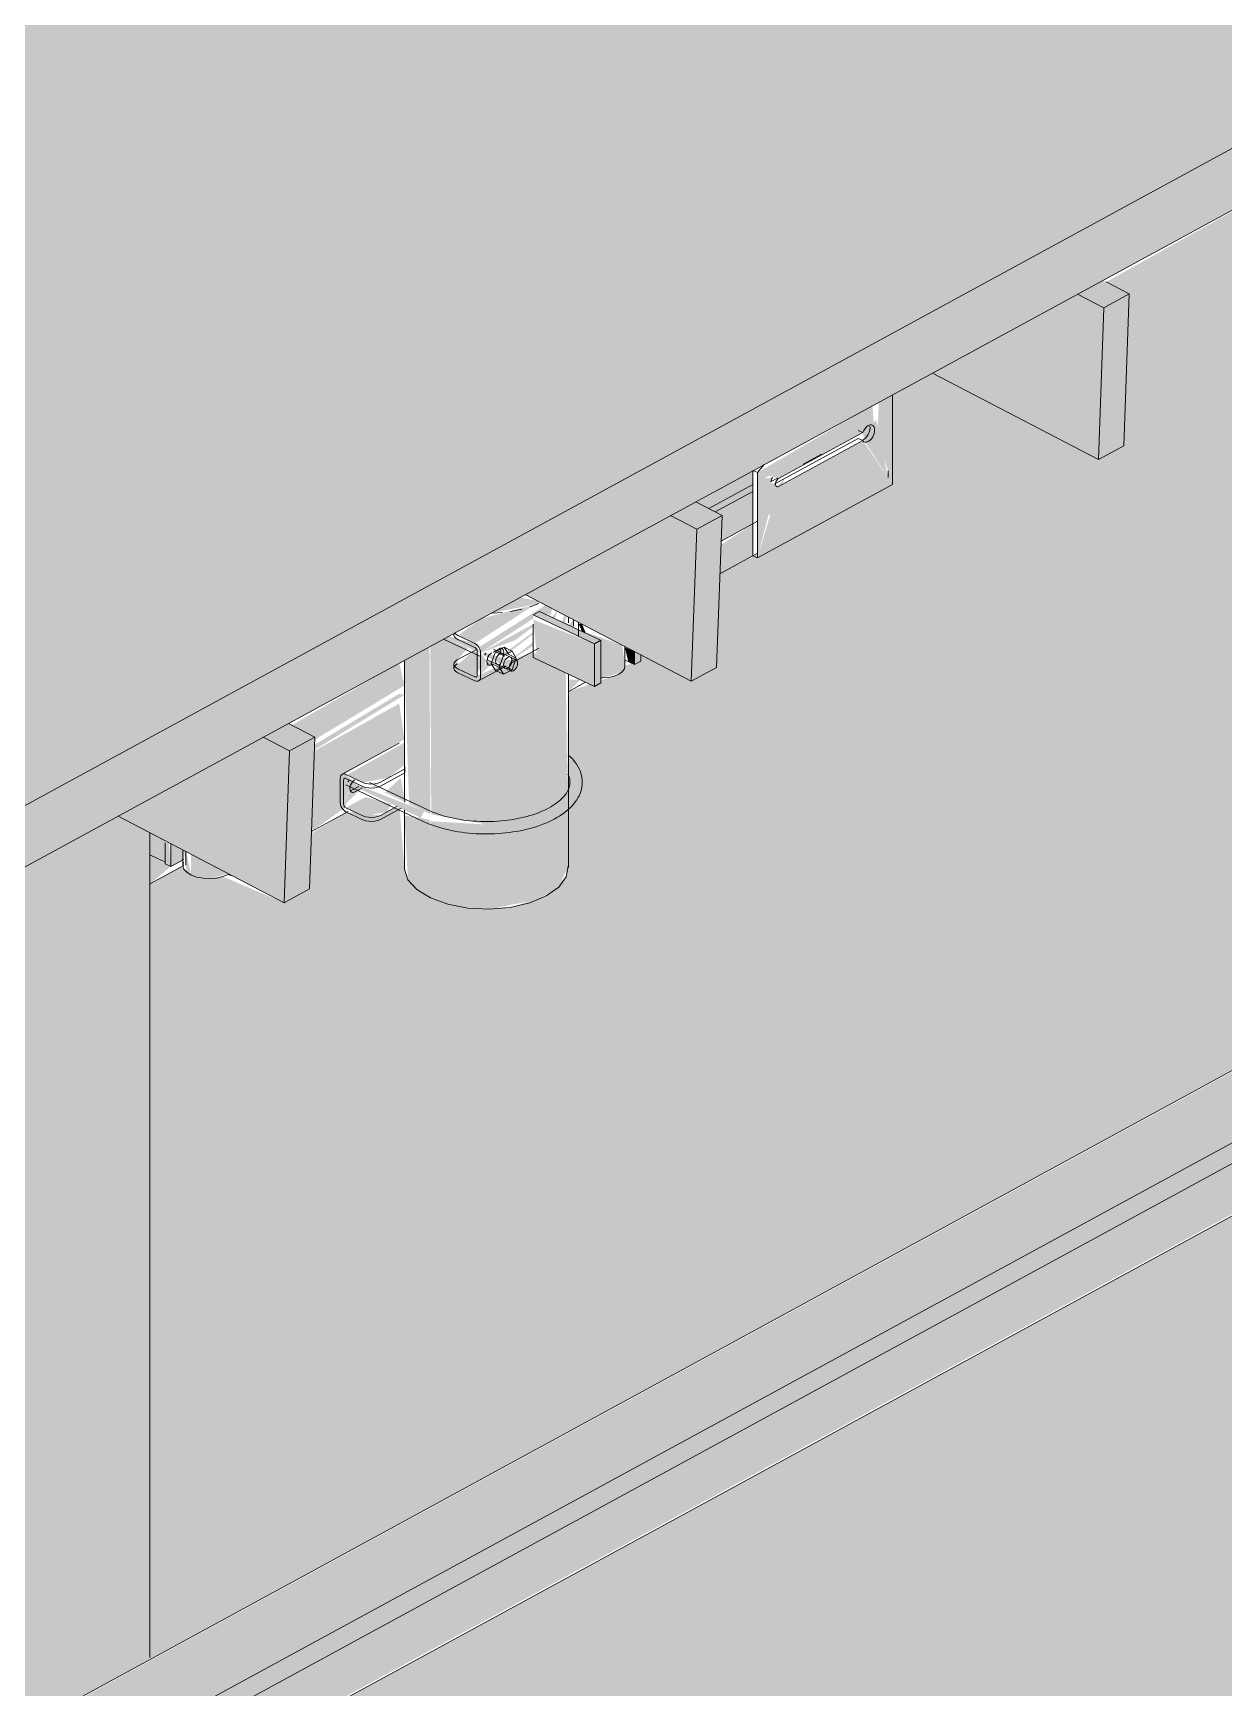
# Model space of a CAD drawing. Header units: inches. Extents: x 27328 to 121296, y -4075 to 4147.
# Drawn here: x 33678.1 to 33726.2, y 1901.3 to 1968.1 of the extents above; entities that cross this region are included whole.
import ezdxf

# ---------------------------------------------------------------- set-up
doc = ezdxf.new("R2010")
doc.units = ezdxf.units.IN
doc.header["$MEASUREMENT"] = 0
for name, color, linetype, lineweight in [('A-FLOR', 192, 'Continuous', 9), ('A-ROOF', 132, 'Continuous', 9), ('Q-SPCQ', 91, 'Continuous', 9), ('S-BEAM', 12, 'Continuous', 9), ('S-COLS', 52, 'Continuous', 9)]:
    doc.layers.add(name, color=color, linetype=linetype, lineweight=lineweight)

# ---------------------------------------------------------------- blocks, each defined once
blk = doc.blocks.new('Girt_Z - 8_D-904143-Axon - Looking North East')
at = {"layer": 'S-BEAM'}
for points in [[(31905.381, 931.402), (34268.26, 2217.276), (34267.839, 2217.89), (31905.381, 932.245)], [(31905.381, 932.245), (34265.359, 2216.54), (34262.545, 2217.871), (31905.381, 935.107)], [(31905.381, 929.362), (34268.26, 2215.236), (34268.26, 2217.276), (31905.381, 931.402)]]:
    blk.add_hatch(color=256, dxfattribs=at).paths.add_polyline_path(points, flags=0)
for p, q in [((31905.381, 932.245), (34267.839, 2217.89)), ((34262.456, 2217.874), (31905.381, 935.159)), ((31905.381, 931.402), (34268.26, 2217.276)), ((31905.381, 929.288), (34268.212, 2215.136))]:
    blk.add_line(p, q, dxfattribs=at)
blk = doc.blocks.new('Dimension Lumber - 2x8-V10-Axon - Looking North East')
at = {"layer": 'S-BEAM'}
for points in [[(33721.351, 1957.05), (33722.374, 1957.606), (33721.313, 1958.16), (33720.29, 1957.603)], [(33721.13, 1950.912), (33721.351, 1957.05), (33720.29, 1957.603), (33714.426, 1954.412), (33719.436, 1951.796)], [(33721.13, 1950.912), (33722.153, 1951.468), (33722.374, 1957.606), (33721.351, 1957.05), (33721.162, 1951.796)]]:
    blk.add_hatch(color=256, dxfattribs=at).paths.add_polyline_path(points, flags=0)
for p, q in [((33722.374, 1957.606), (33721.445, 1958.091)), ((33720.29, 1957.603), (33721.351, 1957.05)), ((33722.374, 1957.606), (33721.351, 1957.05)), ((33722.153, 1951.468), (33722.374, 1957.606)), ((33721.351, 1957.05), (33721.13, 1950.912)), ((33714.426, 1954.412), (33721.13, 1950.912)), ((33721.13, 1950.912), (33722.153, 1951.468))]:
    blk.add_line(p, q, dxfattribs=at)
blk = doc.blocks.new('Dimension Lumber - 2x8-945061-Axon - Looking North East')
at = {"layer": 'S-BEAM'}
for points in [[(34297.122, 2270.383), (34298.145, 2270.94), (34297.085, 2271.494), (34296.062, 2270.937)], [(34296.901, 2264.245), (34297.122, 2270.383), (34296.062, 2270.937), (34290.197, 2267.745)], [(34296.901, 2264.245), (34297.924, 2264.802), (34298.145, 2270.94), (34297.122, 2270.383)]]:
    blk.add_hatch(color=256, dxfattribs=at).paths.add_polyline_path(points, flags=0)
for p, q in [((34298.145, 2270.94), (34297.085, 2271.494)), ((34296.062, 2270.937), (34297.122, 2270.383)), ((34298.145, 2270.94), (34297.122, 2270.383)), ((34297.924, 2264.802), (34298.145, 2270.94)), ((34297.122, 2270.383), (34296.901, 2264.245)), ((34290.197, 2267.745), (34296.901, 2264.245)), ((34296.901, 2264.245), (34297.924, 2264.802))]:
    blk.add_line(p, q, dxfattribs=at)
blk = doc.blocks.new('Basketball_Backstop-Performance_Sports_Systems-3103-Ceiling_Hung - 27_-0_ to 27_-11 7_8_-652462-Axon - Looking North East')
at = {"layer": 'Q-SPCQ'}
h = blk.add_hatch(color=256, dxfattribs=at)
h.paths.add_polyline_path([(33712.811, 1949.912), (33712.811, 1953.533), (33712.26, 1953.233), (33712.188, 1951.796), (33712.731, 1950.154)], flags=0)
h.paths.add_polyline_path([(33707.356, 1946.944), (33712.811, 1949.912), (33711.609, 1951.682), (33708.208, 1949.831), (33707.558, 1947.628)], flags=0)
h.paths.add_polyline_path([(33707.356, 1946.944), (33708.097, 1949.852), (33707.356, 1950.391), (33707.356, 1947.628)], flags=0)
h.paths.add_polyline_path([(33708.208, 1950.154), (33712.052, 1952.246), (33712.006, 1953.095), (33707.356, 1950.391)], flags=0)
h = blk.add_hatch(color=256, dxfattribs=at)
h.paths.add_polyline_path([(33682.801, 1933.767), (33683.652, 1934.471), (33682.801, 1934.94), (33682.801, 1934.285)], flags=0)
h.paths.add_polyline_path([(33705.839, 1946.304), (33707.173, 1947.03), (33707.173, 1948.323), (33705.88, 1947.466)], flags=0)
h.paths.add_polyline_path([(33707.411, 1947.16), (33707.421, 1947.165), (33707.53, 1947.628)], flags=0)
h.paths.add_polyline_path([(33712.628, 1950.193), (33712.48, 1950.914), (33712.15, 1952.514), (33711.897, 1952.312), (33711.605, 1952.003), (33711.703, 1951.615), (33712.622, 1950.203)], flags=0)
h = blk.add_hatch(color=256, dxfattribs=at)
h.paths.add_polyline_path([(33705.389, 1948.933), (33707.173, 1949.904), (33707.173, 1950.465), (33704.9, 1949.188), (33705.289, 1948.985)], flags=0)
h.paths.add_polyline_path([(33707.661, 1950.169), (33707.827, 1950.26), (33707.356, 1950.391)], flags=0)
at = {"layer": 'Q-SPCQ', "transparency": 33554496}
h = blk.add_hatch(color=256, dxfattribs=at)
h.paths.add_polyline_path([(33705.65, 1948.796), (33707.173, 1949.625), (33707.173, 1950.465), (33704.9, 1949.188), (33705.289, 1948.985)], flags=0)
h.paths.add_polyline_path([(33707.88, 1950.01), (33708.025, 1950.205), (33707.681, 1950.154)], flags=0)
at = {"layer": 'Q-SPCQ'}
h = blk.add_hatch(color=256, dxfattribs=at)
h.paths.add_polyline_path([(33705.65, 1948.796), (33707.173, 1949.625), (33707.173, 1949.904), (33705.389, 1948.933)], flags=0)
h.paths.add_polyline_path([(33707.88, 1950.01), (33708.025, 1950.205), (33707.681, 1950.154)], flags=0)
h = blk.add_hatch(color=256, dxfattribs=at)
h.paths.add_polyline_path([(33705.886, 1947.623), (33707.173, 1948.323), (33707.173, 1949.625), (33705.65, 1948.796), (33705.919, 1948.535), (33705.886, 1947.628)], flags=0)
h.paths.add_polyline_path([(33707.794, 1948.661), (33707.876, 1948.705), (33708.46, 1950.154), (33708.073, 1949.758), (33707.949, 1949.271)], flags=0)
h = blk.add_hatch(color=256, dxfattribs=at)
h.paths.add_polyline_path([(33696.516, 1932.749), (33698.458, 1933.13), (33699.325, 1933.64), (33699.711, 1934.487), (33699.61, 1942.297), (33698.297, 1943.131), (33698.1, 1943.085), (33695.938, 1942.136), (33695.236, 1942.686), (33695.227, 1942.819), (33695.656, 1943.296), (33694.769, 1943.715), (33694.141, 1943.373), (33694.175, 1936.576), (33696.198, 1936.219), (33696.497, 1936.001), (33695.656, 1935.976), (33694.141, 1936.3), (33694.141, 1933.199), (33695.656, 1932.791)], flags=0)
h.paths.add_polyline_path([(33698.458, 1936.442), (33699.057, 1936.834), (33699.192, 1936.555), (33698.808, 1936.496)], flags=0)
h.paths.add_polyline_path([(33697.197, 1943.416), (33697.828, 1943.697), (33697.2, 1943.417)], flags=0)
h.paths.add_polyline_path([(33696.604, 1944.713), (33698.523, 1945.095), (33698.446, 1945.213), (33697.761, 1945.343), (33696.854, 1944.849)], flags=0)
for points in [[(33695.938, 1943.483), (33698.322, 1945.03), (33697.21, 1944.765), (33696.168, 1944.476), (33695.252, 1943.807)], [(33696.166, 1943.105), (33698.297, 1944.491), (33698.297, 1944.642), (33698.798, 1944.665), (33699.003, 1944.649), (33699.059, 1944.894), (33698.789, 1945.035), (33696.099, 1943.328), (33696.158, 1943.179)], [(33700.766, 1943.475), (33701.014, 1943.617), (33698.553, 1944.781), (33698.297, 1944.642), (33700.464, 1943.617)], [(33700.766, 1941.751), (33700.766, 1943.475), (33698.297, 1944.443), (33698.447, 1942.847), (33699.003, 1942.585)], [(33700.424, 1943.896), (33700.266, 1944.263), (33700.126, 1944.271), (33700.268, 1943.97), (33700.421, 1943.898)], [(33701.096, 1942.089), (33701.891, 1942.341), (33702, 1942.581), (33701.889, 1943.416), (33700.424, 1943.94), (33700.623, 1943.802), (33701.021, 1943.475), (33701.043, 1942.091)], [(33702.385, 1942.632), (33702.385, 1943.157), (33702, 1943.322), (33702.134, 1942.751)], [(33689.469, 1939.596), (33693.09, 1941.786), (33692.882, 1942.688), (33688.545, 1940.186), (33689.471, 1939.672)], [(33689.454, 1939.186), (33693.09, 1941.406), (33692.882, 1941.453), (33689.462, 1939.397), (33689.455, 1939.201)], [(33691.412, 1937.868), (33692.45, 1938.061), (33693.09, 1938.57), (33693.09, 1939.478), (33690.767, 1938.172), (33691.249, 1937.945)], [(33693.758, 1936.437), (33693.884, 1936.714), (33690.938, 1937.868), (33691.061, 1937.713), (33693.506, 1936.557)], [(33683.424, 1934.645), (33683.424, 1935.516), (33682.801, 1935.841), (33682.801, 1934.94)], [(33683.652, 1934.471), (33683.572, 1935.438), (33683.424, 1935.438), (33683.424, 1934.58)], [(33683.652, 1934.471), (33684.18, 1934.759), (33684.18, 1935.121), (33683.652, 1935.396), (33683.652, 1935.103)], [(33684.472, 1934.127), (33684.27, 1935.074), (33684.18, 1935.121), (33684.295, 1934.236)], [(33685.234, 1933.983), (33685.974, 1934.184), (33684.472, 1934.968), (33684.472, 1934.127), (33684.958, 1933.996)]]:
    blk.add_hatch(color=256, dxfattribs=at).paths.add_polyline_path(points, flags=0)
h = blk.add_hatch(color=256, dxfattribs=at)
h.paths.add_polyline_path([(33696.166, 1942.136), (33696.4, 1942.789), (33696.166, 1943.105), (33696.166, 1942.311)], flags=0)
h.paths.add_polyline_path([(33697.4, 1942.807), (33698.297, 1943.396), (33698.297, 1943.546), (33697.374, 1942.82)], flags=0)
h.paths.add_polyline_path([(33697.092, 1942.953), (33698.297, 1943.859), (33698.297, 1943.952), (33697.097, 1943.065), (33697.064, 1942.966)], flags=0)
h.paths.add_polyline_path([(33696.166, 1943.105), (33697.567, 1943.617), (33698.297, 1944.165), (33698.297, 1944.265), (33696.643, 1943.365)], flags=0)
h.paths.add_polyline_path([(33699.877, 1944.155), (33699.917, 1944.353), (33699.917, 1944.428), (33699.713, 1944.233)], flags=0)
h.paths.add_polyline_path([(33699.568, 1944.301), (33699.655, 1944.582), (33699.553, 1944.635), (33699.462, 1944.351), (33699.547, 1944.311)], flags=0)
h.paths.add_polyline_path([(33699.17, 1944.489), (33699.274, 1944.781), (33699.246, 1944.781), (33699.057, 1944.543)], flags=0)
h = blk.add_hatch(color=256, dxfattribs=at)
h.paths.add_polyline_path([(33696.166, 1943.105), (33695.938, 1943.483), (33694.877, 1943.773), (33694.769, 1943.715), (33696.166, 1943.096)], flags=0)
h.paths.add_polyline_path([(33697.324, 1942.507), (33697.45, 1942.784), (33696.28, 1943.131), (33696.269, 1943.006), (33696.962, 1942.678)], flags=0)
h = blk.add_hatch(color=256, dxfattribs=at)
h.paths.add_polyline_path([(33694.141, 1933.199), (33694.129, 1936.351), (33693.758, 1936.437), (33693.09, 1936.534), (33693.233, 1933.937), (33693.591, 1933.538)], flags=0)
h.paths.add_polyline_path([(33694.141, 1936.585), (33694.102, 1943.352), (33693.09, 1942.801), (33693.28, 1937), (33694.128, 1936.589)], flags=0)
h = blk.add_hatch(color=256, dxfattribs=at)
h.paths.add_polyline_path([(33695.938, 1942.136), (33696.166, 1942.507), (33696.099, 1943.086), (33695.895, 1943.183), (33695.24, 1942.627), (33695.252, 1942.461)], flags=0)
h.paths.add_polyline_path([(33696.232, 1942.297), (33696.738, 1942.784), (33696.414, 1942.74), (33696.245, 1942.328)], flags=0)
h.paths.add_polyline_path([(33697.064, 1942.966), (33697.048, 1943.335), (33696.786, 1943.097), (33697.048, 1942.974)], flags=0)
h = blk.add_hatch(color=256, dxfattribs=at)
h.paths.add_polyline_path([(33700.766, 1941.751), (33701.021, 1941.89), (33701.021, 1943.614), (33700.766, 1943.475)], flags=0)
h.paths.add_polyline_path([(33702.385, 1942.632), (33702.641, 1942.772), (33702.596, 1943.047), (33702.385, 1943.157)], flags=0)
h = blk.add_hatch(color=256, dxfattribs=at)
h.paths.add_polyline_path([(33689.335, 1935.89), (33690.702, 1936.86), (33690.726, 1937.015), (33691.324, 1937.589), (33690.979, 1937.966), (33690.89, 1938.024), (33690.702, 1938.199), (33690.77, 1938.267), (33693.09, 1939.613), (33692.882, 1941.052), (33689.453, 1939.145)], flags=0)
h.paths.add_polyline_path([(33690.634, 1936.996), (33690.847, 1937.679), (33690.825, 1937.46), (33690.638, 1937.004)], flags=0)
h.paths.add_polyline_path([(33699.711, 1941.537), (33700.206, 1942.016), (33699.711, 1942.016), (33699.711, 1941.751)], flags=0)
h = blk.add_hatch(color=256, dxfattribs=at)
h.paths.add_polyline_path([(33690.634, 1936.996), (33690.868, 1937.65), (33690.634, 1937.868), (33690.634, 1937.075)], flags=0)
h.paths.add_polyline_path([(33691.868, 1937.668), (33692.118, 1937.88), (33691.814, 1937.693)], flags=0)
h = blk.add_hatch(color=256, dxfattribs=at)
h.paths.add_polyline_path([(33691.412, 1936.521), (33692.369, 1936.67), (33692.576, 1936.996), (33691.517, 1937.276), (33690.726, 1936.845), (33691.335, 1936.558)], flags=0)
h.paths.add_polyline_path([(33693.113, 1937.079), (33692.94, 1938.051), (33692.304, 1937.461), (33692.697, 1937.276)], flags=0)
h = blk.add_hatch(color=256, dxfattribs=at)
h.paths.add_polyline_path([(33696.198, 1935.912), (33696.944, 1936.134), (33694.175, 1936.3), (33695.542, 1935.989)], flags=0)
h.paths.add_polyline_path([(33698.458, 1936.442), (33699.192, 1936.555), (33699.057, 1936.834)], flags=0)
for p, q in [((33712.811, 1949.912), (33712.811, 1953.533)), ((33708.208, 1950.154), (33711.609, 1952.005)), ((33711.426, 1952.092), (33711.609, 1952.005)), ((33708.025, 1949.918), (33711.426, 1951.769)), ((33711.609, 1951.682), (33708.208, 1949.831)), ((33709.206, 1950.731), (33709.945, 1951.133)), ((33711.426, 1951.769), (33711.609, 1951.682)), ((33707.173, 1950.477), (33707.356, 1950.391)), ((33707.173, 1947.03), (33707.173, 1950.465)), ((33707.63, 1950.714), (33707.356, 1950.391)), ((33712.628, 1950.193), (33712.628, 1950.465)), ((33712.628, 1950.465), (33712.628, 1950.193)), ((33707.173, 1949.904), (33705.389, 1948.933)), ((33705.389, 1948.933), (33707.173, 1949.904)), ((33707.356, 1950.391), (33707.356, 1946.944)), ((33707.356, 1946.944), (33712.811, 1949.912)), ((33707.88, 1950.01), (33708.167, 1950.166)), ((33705.65, 1948.796), (33707.173, 1949.625)), ((33707.356, 1948.422), (33705.886, 1947.623)), ((33705.839, 1946.304), (33707.356, 1947.13)), ((33707.173, 1947.03), (33707.356, 1946.944)), ((33697.045, 1944.737), (33696.624, 1944.709)), ((33697.828, 1944.869), (33697.376, 1944.779)), ((33698.523, 1945.095), (33698.17, 1944.965)), ((33698.297, 1944.642), (33698.553, 1944.781)), ((33698.297, 1944.642), (33700.766, 1943.475)), ((33701.014, 1943.617), (33698.553, 1944.781)), ((33699.713, 1944.317), (33699.713, 1944.552)), ((33699.917, 1944.177), (33699.917, 1944.446)), ((33695.938, 1943.483), (33695.252, 1943.807)), ((33698.297, 1942.919), (33698.297, 1944.265)), ((33700.126, 1944.337), (33700.126, 1943.777)), ((33694.668, 1943.66), (33696.166, 1942.951)), ((33696.023, 1943.253), (33695.227, 1942.819)), ((33695.252, 1943.646), (33695.938, 1943.321)), ((33696.029, 1943.17), (33696.029, 1942.201)), ((33696.166, 1942.136), (33696.166, 1943.105)), ((33696.601, 1942.671), (33696.773, 1943.142)), ((33696.672, 1943.138), (33696.912, 1943.269)), ((33697.601, 1942.825), (33696.692, 1943.256)), ((33696.773, 1943.142), (33697.118, 1943.33)), ((33696.773, 1943.142), (33697.093, 1942.991)), ((33697.438, 1943.178), (33697.093, 1942.991)), ((33697.118, 1943.33), (33697.29, 1943.046)), ((33697.118, 1943.33), (33697.438, 1943.178)), ((33697.364, 1942.664), (33698.527, 1943.298)), ((33697.61, 1942.895), (33697.438, 1943.178)), ((33701.021, 1943.614), (33700.766, 1943.475)), ((33700.766, 1943.475), (33700.766, 1941.751)), ((33701.021, 1941.89), (33701.021, 1943.614)), ((33702.001, 1942.564), (33702.001, 1943.358)), ((33702.385, 1943.157), (33702.385, 1942.632)), ((33693.088, 1942.8), (33693.088, 1937.244)), ((33695.093, 1942.646), (33695.093, 1942.485)), ((33695.252, 1942.461), (33695.938, 1942.136)), ((33696.087, 1941.97), (33697.19, 1942.57)), ((33696.381, 1943.087), (33696.341, 1943.027)), ((33696.427, 1942.668), (33696.476, 1942.687)), ((33696.433, 1942.825), (33697.387, 1942.374)), ((33696.773, 1942.388), (33696.601, 1942.671)), ((33696.921, 1942.52), (33696.601, 1942.671)), ((33697.118, 1942.576), (33696.773, 1942.388)), ((33697.093, 1942.991), (33696.921, 1942.52)), ((33696.921, 1942.52), (33697.093, 1942.237)), ((33696.946, 1942.644), (33696.963, 1942.654)), ((33697.118, 1942.576), (33697.438, 1942.424)), ((33697.31, 1942.524), (33697.266, 1942.492)), ((33697.29, 1943.046), (33697.61, 1942.895)), ((33697.438, 1942.424), (33697.61, 1942.895)), ((33700.766, 1941.751), (33698.297, 1942.919)), ((33702.385, 1942.632), (33701.976, 1942.826)), ((33702.385, 1942.632), (33702.641, 1942.772)), ((33702.641, 1942.772), (33702.641, 1943.024)), ((33695.938, 1941.975), (33695.252, 1942.299)), ((33696.773, 1942.388), (33697.093, 1942.237)), ((33697.093, 1942.237), (33697.438, 1942.424)), ((33700.412, 1941.918), (33699.707, 1941.534)), ((33699.713, 1934.428), (33699.713, 1942.249)), ((33700.766, 1941.751), (33701.021, 1941.89)), ((33692.881, 1939.451), (33690.577, 1938.197)), ((33692.118, 1937.88), (33693.113, 1938.422)), ((33693.113, 1938.422), (33693.088, 1938.631)), ((33693.088, 1938.469), (33693.113, 1938.26)), ((33693.113, 1938.26), (33693.113, 1938.422)), ((33690.497, 1938.031), (33690.497, 1937.061)), ((33690.634, 1936.996), (33690.634, 1937.966)), ((33690.722, 1937.77), (33693.821, 1936.304)), ((33691.412, 1937.868), (33690.726, 1938.192)), ((33690.726, 1938.03), (33691.412, 1937.706)), ((33690.849, 1937.947), (33690.809, 1937.887)), ((33694.035, 1936.756), (33691.675, 1937.872)), ((33693.113, 1938.26), (33692.118, 1937.719)), ((33690.895, 1937.528), (33690.945, 1937.547)), ((33690.945, 1937.547), (33691.242, 1937.709)), ((33691.38, 1937.645), (33691.082, 1937.482)), ((33693.113, 1937.075), (33693.088, 1937.284)), ((33690.817, 1936.697), (33689.335, 1935.89)), ((33690.726, 1936.845), (33691.412, 1936.521)), ((33691.412, 1936.36), (33690.726, 1936.684)), ((33692.118, 1936.534), (33692.802, 1936.906)), ((33692.959, 1936.829), (33692.118, 1936.372)), ((33693.088, 1936.766), (33693.088, 1934.428)), ((33683.424, 1934.58), (33683.424, 1935.438)), ((33683.652, 1934.471), (33683.652, 1935.396)), ((33684.134, 1935.145), (33684.134, 1934.521)), ((33684.259, 1935.08), (33684.259, 1934.521)), ((33683.424, 1934.645), (33682.801, 1934.94)), ((33682.801, 1933.767), (33684.18, 1934.518)), ((33683.652, 1934.471), (33683.424, 1934.58)), ((33684.18, 1934.759), (33683.652, 1934.471)), ((33685.974, 1934.154), (33686.065, 1934.111))]:
    blk.add_line(p, q, dxfattribs=at)
for points in [[(33711.582, 1951.703, 0), (33711.648, 1951.728, 0), (33711.714, 1951.775, 0), (33711.776, 1951.84, 0), (33711.829, 1951.921, 0), (33711.869, 1952.01, 0), (33711.895, 1952.101, 0), (33711.903, 1952.19, 0), (33711.895, 1952.269, 0)], [(33711.609, 1952.005, 0), (33711.65, 1952.094, 0), (33711.703, 1952.174, 0), (33711.764, 1952.24, 0), (33711.831, 1952.287, 0), (33711.897, 1952.312, 0), (33711.959, 1952.314, 0), (33712.011, 1952.291, 0), (33712.052, 1952.246, 0), (33712.078, 1952.182, 0), (33712.086, 1952.103, 0), (33712.078, 1952.015, 0), (33712.052, 1951.923, 0), (33712.011, 1951.834, 0), (33711.959, 1951.754, 0), (33711.897, 1951.688, 0), (33711.831, 1951.641, 0), (33711.764, 1951.616, 0), (33711.703, 1951.615, 0), (33711.65, 1951.637, 0), (33711.609, 1951.682, 0)], [(33707.961, 1950.184, 0), (33707.935, 1950.144, 0), (33707.915, 1950.1, 0), (33707.902, 1950.054, 0)], [(33708.208, 1949.831, 0), (33708.175, 1949.819, 0), (33708.144, 1949.818, 0), (33708.118, 1949.829, 0), (33708.097, 1949.852, 0), (33708.085, 1949.884, 0), (33708.08, 1949.923, 0), (33708.085, 1949.967, 0), (33708.097, 1950.013, 0), (33708.118, 1950.058, 0), (33708.144, 1950.098, 0), (33708.175, 1950.131, 0), (33708.208, 1950.154, 0)], [(33695.252, 1943.646, 0), (33695.169, 1943.697, 0), (33695.115, 1943.757, 0), (33695.093, 1943.822, 0), (33695.106, 1943.888, 0)], [(33695.115, 1943.919, 0), (33695.169, 1943.858, 0), (33695.252, 1943.807, 0)], [(33696.166, 1943.105, 0), (33696.158, 1943.179, 0), (33696.135, 1943.255, 0), (33696.099, 1943.328, 0), (33696.052, 1943.393, 0), (33695.997, 1943.446, 0), (33695.938, 1943.483, 0)], [(33695.938, 1943.321, 0), (33695.961, 1943.306, 0), (33695.983, 1943.285, 0), (33696.002, 1943.259, 0), (33696.017, 1943.23, 0), (33696.026, 1943.2, 0), (33696.029, 1943.17, 0)], [(33696.614, 1942.622, 0), (33696.564, 1942.603, 0), (33696.518, 1942.602, 0), (33696.478, 1942.619, 0), (33696.448, 1942.653, 0), (33696.428, 1942.701, 0), (33696.422, 1942.76, 0), (33696.428, 1942.826, 0), (33696.448, 1942.895, 0), (33696.478, 1942.962, 0), (33696.518, 1943.022, 0), (33696.564, 1943.071, 0), (33696.614, 1943.107, 0)], [(33696.912, 1943.269, 0), (33696.962, 1943.288, 0), (33697.008, 1943.289, 0), (33697.048, 1943.272, 0), (33697.078, 1943.238, 0), (33697.097, 1943.19, 0), (33697.104, 1943.131, 0), (33697.097, 1943.065, 0), (33697.078, 1942.996, 0)], [(33696.941, 1943.061, 0), (33696.96, 1943.13, 0), (33696.967, 1943.196, 0), (33696.96, 1943.255, 0)], [(33695.227, 1942.819, 0), (33695.151, 1942.765, 0), (33695.106, 1942.703, 0), (33695.093, 1942.637, 0), (33695.115, 1942.572, 0), (33695.169, 1942.512, 0), (33695.252, 1942.461, 0)], [(33695.252, 1942.299, 0), (33695.169, 1942.35, 0), (33695.115, 1942.41, 0), (33695.093, 1942.476, 0), (33695.106, 1942.542, 0), (33695.151, 1942.604, 0), (33695.227, 1942.658, 0)], [(33696.946, 1943.074, 0), (33696.902, 1943.043, 0), (33696.86, 1942.999, 0), (33696.825, 1942.946, 0), (33696.798, 1942.886, 0), (33696.781, 1942.825, 0), (33696.775, 1942.766, 0), (33696.781, 1942.714, 0), (33696.798, 1942.671, 0), (33696.825, 1942.641, 0), (33696.86, 1942.626, 0), (33696.902, 1942.627, 0), (33696.946, 1942.644, 0)], [(33697.116, 1942.952, 0), (33697.11, 1943.004, 0), (33697.093, 1943.047, 0), (33697.066, 1943.077, 0), (33697.031, 1943.092, 0), (33696.99, 1943.091, 0), (33696.946, 1943.074, 0)], [(33697.266, 1942.492, 0), (33697.222, 1942.475, 0), (33697.18, 1942.475, 0), (33697.145, 1942.49, 0), (33697.118, 1942.52, 0), (33697.101, 1942.562, 0), (33697.095, 1942.615, 0), (33697.101, 1942.674, 0), (33697.118, 1942.735, 0), (33697.145, 1942.794, 0), (33697.18, 1942.848, 0), (33697.222, 1942.892, 0), (33697.266, 1942.923, 0)], [(33697.266, 1942.923, 0), (33697.31, 1942.94, 0), (33697.351, 1942.941, 0), (33697.386, 1942.926, 0), (33697.413, 1942.896, 0), (33697.43, 1942.853, 0), (33697.436, 1942.8, 0)], [(33697.665, 1942.692, 0), (33697.659, 1942.745, 0), (33697.642, 1942.788, 0), (33697.615, 1942.817, 0), (33697.579, 1942.832, 0), (33697.538, 1942.832, 0), (33697.494, 1942.815, 0), (33697.45, 1942.784, 0), (33697.409, 1942.74, 0), (33697.374, 1942.686, 0), (33697.347, 1942.627, 0), (33697.33, 1942.566, 0), (33697.324, 1942.507, 0)], [(33697.324, 1942.507, 0), (33697.33, 1942.454, 0), (33697.347, 1942.411, 0), (33697.374, 1942.382, 0), (33697.409, 1942.367, 0), (33697.45, 1942.367, 0), (33697.494, 1942.384, 0), (33697.538, 1942.415, 0), (33697.579, 1942.459, 0), (33697.615, 1942.513, 0), (33697.642, 1942.572, 0), (33697.659, 1942.633, 0), (33697.665, 1942.692, 0)], [(33697.43, 1942.741, 0), (33697.413, 1942.68, 0), (33697.386, 1942.621, 0), (33697.351, 1942.567, 0)], [(33702, 1942.581, 0), (33701.977, 1942.457, 0), (33701.891, 1942.341, 0), (33701.749, 1942.24, 0), (33701.56, 1942.161, 0), (33701.337, 1942.109, 0), (33701.096, 1942.089, 0), (33701.043, 1942.089, 0)], [(33696.029, 1942.201, 0), (33696.026, 1942.174, 0), (33696.017, 1942.153, 0), (33696.002, 1942.137, 0), (33695.983, 1942.129, 0), (33695.961, 1942.129, 0), (33695.938, 1942.136, 0)], [(33695.938, 1941.975, 0), (33695.997, 1941.956, 0), (33696.052, 1941.957, 0), (33696.099, 1941.977, 0), (33696.135, 1942.016, 0), (33696.158, 1942.07, 0), (33696.166, 1942.136, 0)], [(33700.275, 1937.875, 0), (33700.272, 1937.969, 0), (33700.261, 1938.061, 0), (33700.242, 1938.153, 0), (33700.217, 1938.244, 0), (33700.185, 1938.333, 0), (33700.147, 1938.421, 0), (33700.102, 1938.507, 0), (33700.051, 1938.591, 0), (33699.994, 1938.672, 0), (33699.931, 1938.752, 0), (33699.863, 1938.829, 0), (33699.79, 1938.904, 0), (33699.712, 1938.976, 0)], [(33690.726, 1938.192, 0), (33690.667, 1938.211, 0), (33690.612, 1938.21, 0), (33690.564, 1938.189, 0), (33690.528, 1938.151, 0), (33690.505, 1938.097, 0), (33690.497, 1938.031, 0)], [(33690.634, 1937.966, 0), (33690.638, 1937.992, 0), (33690.647, 1938.014, 0), (33690.661, 1938.029, 0), (33690.68, 1938.038, 0), (33690.702, 1938.038, 0), (33690.726, 1938.03, 0)], [(33691.082, 1937.482, 0), (33691.032, 1937.463, 0), (33690.986, 1937.463, 0), (33690.946, 1937.479, 0), (33690.916, 1937.513, 0), (33690.897, 1937.561, 0), (33690.89, 1937.62, 0), (33690.897, 1937.687, 0), (33690.916, 1937.755, 0), (33690.946, 1937.822, 0), (33690.986, 1937.882, 0), (33691.032, 1937.932, 0), (33691.082, 1937.967, 0)], [(33691.412, 1937.868, 0), (33691.518, 1937.829, 0), (33691.64, 1937.806, 0), (33691.77, 1937.8, 0), (33691.899, 1937.811, 0), (33692.018, 1937.838, 0), (33692.118, 1937.88, 0)], [(33700.275, 1937.875, 0), (33700.272, 1937.782, 0), (33700.261, 1937.689, 0), (33700.242, 1937.597, 0), (33700.217, 1937.507, 0), (33700.185, 1937.417, 0), (33700.147, 1937.33, 0), (33700.102, 1937.244, 0), (33700.051, 1937.16, 0), (33699.994, 1937.079, 0), (33699.931, 1936.999, 0), (33699.863, 1936.922, 0), (33699.79, 1936.847, 0), (33699.712, 1936.774, 0), (33699.629, 1936.704, 0), (33699.541, 1936.636, 0), (33699.449, 1936.57, 0), (33699.352, 1936.507, 0), (33699.251, 1936.446, 0), (33699.145, 1936.388, 0), (33699.036, 1936.332, 0), (33698.923, 1936.278, 0), (33698.807, 1936.227, 0), (33698.686, 1936.179, 0), (33698.563, 1936.133, 0), (33698.436, 1936.09, 0), (33698.307, 1936.05, 0), (33698.174, 1936.012, 0), (33698.039, 1935.977, 0), (33697.902, 1935.945, 0), (33697.762, 1935.916, 0), (33697.621, 1935.89, 0), (33697.477, 1935.866, 0), (33697.332, 1935.846, 0), (33697.186, 1935.828, 0), (33697.038, 1935.814, 0), (33696.89, 1935.803, 0), (33696.74, 1935.794, 0), (33696.591, 1935.789, 0), (33696.441, 1935.786, 0), (33696.291, 1935.787, 0), (33696.141, 1935.791, 0), (33695.991, 1935.798, 0), (33695.842, 1935.807, 0), (33695.694, 1935.82, 0), (33695.547, 1935.836, 0), (33695.401, 1935.855, 0), (33695.257, 1935.877, 0), (33695.115, 1935.901, 0), (33694.974, 1935.929, 0), (33694.835, 1935.96, 0), (33694.699, 1935.993, 0), (33694.565, 1936.029, 0), (33694.434, 1936.068, 0), (33694.306, 1936.11, 0), (33694.18, 1936.154, 0), (33694.058, 1936.201, 0), (33693.94, 1936.25, 0), (33693.825, 1936.303, 0), (33693.821, 1936.304, 0)], [(33699.775, 1937.875, 0), (33699.773, 1937.821, 0), (33699.767, 1937.767, 0), (33699.756, 1937.713, 0), (33699.741, 1937.658, 0), (33699.721, 1937.603, 0), (33699.696, 1937.547, 0), (33699.667, 1937.49, 0), (33699.632, 1937.434, 0), (33699.592, 1937.376, 0), (33699.547, 1937.319, 0), (33699.497, 1937.262, 0), (33699.441, 1937.205, 0), (33699.38, 1937.149, 0), (33699.314, 1937.093, 0), (33699.243, 1937.038, 0), (33699.167, 1936.984, 0), (33699.086, 1936.931, 0), (33699, 1936.879, 0), (33698.91, 1936.829, 0), (33698.815, 1936.78, 0), (33698.716, 1936.733, 0), (33698.613, 1936.688, 0), (33698.506, 1936.645, 0), (33698.396, 1936.604, 0), (33698.281, 1936.566, 0), (33698.164, 1936.529, 0), (33698.043, 1936.495, 0), (33697.92, 1936.463, 0), (33697.794, 1936.433, 0), (33697.665, 1936.407, 0), (33697.535, 1936.382, 0), (33697.402, 1936.361, 0), (33697.268, 1936.342, 0), (33697.132, 1936.326, 0), (33696.995, 1936.312, 0), (33696.856, 1936.301, 0), (33696.717, 1936.294, 0), (33696.578, 1936.289, 0), (33696.438, 1936.286, 0), (33696.298, 1936.287, 0), (33696.158, 1936.291, 0), (33696.019, 1936.297, 0), (33695.88, 1936.306, 0), (33695.743, 1936.318, 0), (33695.606, 1936.333, 0), (33695.471, 1936.35, 0), (33695.337, 1936.37, 0), (33695.205, 1936.393, 0), (33695.076, 1936.419, 0), (33694.948, 1936.447, 0), (33694.823, 1936.477, 0), (33694.701, 1936.51, 0), (33694.582, 1936.545, 0), (33694.466, 1936.583, 0), (33694.354, 1936.623, 0), (33694.245, 1936.665, 0), (33694.139, 1936.709, 0), (33694.038, 1936.755, 0), (33694.035, 1936.756, 0)], [(33699.775, 1937.875, 0), (33699.773, 1937.929, 0), (33699.767, 1937.983, 0), (33699.756, 1938.038, 0), (33699.741, 1938.093, 0), (33699.721, 1938.148, 0), (33699.696, 1938.204, 0)], [(33692.118, 1937.719, 0), (33692.018, 1937.676, 0), (33691.899, 1937.649, 0), (33691.77, 1937.638, 0), (33691.64, 1937.644, 0), (33691.518, 1937.668, 0), (33691.412, 1937.706, 0)], [(33690.497, 1937.061, 0), (33690.505, 1936.988, 0), (33690.528, 1936.912, 0), (33690.564, 1936.839, 0), (33690.612, 1936.774, 0), (33690.667, 1936.721, 0), (33690.726, 1936.684, 0)], [(33690.726, 1936.845, 0), (33690.702, 1936.86, 0), (33690.68, 1936.881, 0), (33690.661, 1936.908, 0), (33690.647, 1936.937, 0), (33690.638, 1936.967, 0), (33690.634, 1936.996, 0)], [(33691.412, 1936.521, 0), (33691.518, 1936.483, 0), (33691.64, 1936.459, 0), (33691.77, 1936.453, 0), (33691.899, 1936.464, 0), (33692.018, 1936.492, 0), (33692.118, 1936.534, 0)], [(33692.118, 1936.372, 0), (33692.018, 1936.33, 0), (33691.899, 1936.302, 0), (33691.77, 1936.292, 0), (33691.64, 1936.298, 0), (33691.518, 1936.321, 0), (33691.412, 1936.36, 0)], [(33684.472, 1934.127, 0), (33684.295, 1934.236, 0), (33684.18, 1934.364, 0), (33684.135, 1934.502, 0), (33684.161, 1934.643, 0)], [(33694.141, 1933.199, 0), (33693.591, 1933.538, 0), (33693.233, 1933.937, 0), (33693.09, 1934.369, 0), (33693.088, 1934.428, 0)], [(33699.711, 1934.487, 0), (33699.628, 1934.051, 0), (33699.325, 1933.64, 0), (33698.823, 1933.282, 0), (33698.156, 1933.003, 0), (33697.369, 1932.821, 0), (33696.516, 1932.749, 0), (33695.656, 1932.791, 0), (33694.846, 1932.944, 0), (33694.141, 1933.199, 0)], [(33685.974, 1934.154, 0), (33685.76, 1934.064, 0), (33685.507, 1934.006, 0), (33685.234, 1933.983, 0), (33684.958, 1933.996, 0), (33684.698, 1934.045, 0), (33684.472, 1934.127, 0)]]:
    blk.add_polyline3d(points, dxfattribs=at)

msp = doc.modelspace()

# ---------------------------------------------------------------- hatches: boundary and pattern name
at = {"layer": 'A-FLOR', "lineweight": 5}
h = msp.add_hatch(color=256, dxfattribs=at)
h.paths.add_polyline_path([(32969.338, 1472.579), (33054.84, 1519.109), (33052.759, 1553.693), (32934.224, 1489.186), (32938.005, 1487.398)], flags=0)
h.paths.add_polyline_path([(32928.459, 1491.912), (33052.417, 1559.37), (33050.39, 1593.045), (33046.876, 1591.092), (33047.899, 1590.558), (33047.678, 1584.42), (33046.655, 1583.864), (33039.951, 1587.364), (33030.425, 1582.14), (33031.448, 1581.606), (33031.227, 1575.468), (33030.205, 1574.911), (33023.5, 1578.411), (33013.975, 1573.188), (33014.998, 1572.654), (33014.777, 1566.516), (33013.754, 1565.959), (33007.049, 1569.459), (32997.524, 1564.235), (32998.547, 1563.701), (32998.326, 1557.563), (32997.303, 1557.007), (32990.599, 1560.507), (32981.073, 1555.283), (32982.096, 1554.749), (32981.876, 1548.611), (32980.853, 1548.054), (32974.148, 1551.554), (32964.623, 1546.33), (32965.646, 1545.796), (32965.425, 1539.659), (32964.402, 1539.102), (32957.698, 1542.602), (32948.172, 1537.378), (32949.195, 1536.844), (32948.974, 1530.706), (32947.951, 1530.15), (32941.247, 1533.649), (32931.722, 1528.426), (32932.744, 1527.892), (32932.524, 1521.754), (32931.501, 1521.197), (32924.796, 1524.697), (32915.271, 1519.473), (32916.294, 1518.939), (32916.073, 1512.801), (32915.05, 1512.245), (32908.346, 1515.745), (32898.82, 1510.521), (32899.843, 1509.987), (32899.843, 1505.446), (32924.538, 1493.767)], flags=0)
h.paths.add_polyline_path([(33090.579, 1538.558), (33252.248, 1626.538), (33250.166, 1661.121), (33090.579, 1574.274)], flags=0)
h.paths.add_polyline_path([(33090.579, 1580.138), (33249.824, 1666.799), (33247.905, 1695.259), (33245.867, 1694.555), (33245.784, 1687.069), (33244.979, 1686.301), (33243.525, 1685.84), (33241.811, 1685.81), (33240.297, 1686.218), (33239.388, 1686.956), (33239.246, 1687.388), (33239.051, 1689.864), (33238.847, 1689.864), (33238.274, 1689.553), (33237.159, 1689.733), (33236.882, 1689.666), (33231.627, 1687.022), (33230.628, 1687.146), (33230.053, 1687.383), (33228.771, 1686.685), (33228.635, 1682.897), (33227.612, 1682.34), (33224.882, 1683.631), (33223.304, 1682.952), (33221.753, 1682.737), (33221.318, 1682.629), (33212.313, 1677.543), (33212.184, 1673.944), (33211.161, 1673.388), (33204.457, 1676.888), (33194.931, 1671.664), (33195.954, 1671.13), (33195.733, 1664.992), (33194.711, 1664.435), (33188.006, 1667.935), (33178.481, 1662.711), (33179.504, 1662.177), (33179.283, 1656.04), (33178.26, 1655.483), (33171.556, 1658.983), (33162.03, 1653.759), (33163.053, 1653.225), (33162.832, 1647.087), (33161.809, 1646.531), (33155.105, 1650.031), (33145.58, 1644.807), (33146.602, 1644.273), (33146.382, 1638.135), (33145.359, 1637.578), (33138.654, 1641.078), (33129.129, 1635.854), (33130.152, 1635.32), (33129.931, 1629.182), (33128.908, 1628.626), (33122.204, 1632.126), (33112.678, 1626.902), (33113.701, 1626.368), (33113.48, 1620.23), (33112.458, 1619.673), (33105.753, 1623.173), (33096.228, 1617.949), (33097.251, 1617.416), (33097.03, 1611.278), (33096.007, 1610.721), (33090.579, 1613.555), (33090.579, 1581.01)], flags=0)
h.paths.add_polyline_path([(33287.986, 1645.987), (33449.655, 1733.966), (33447.573, 1768.55), (33287.986, 1681.703), (33287.986, 1668.254)], flags=0)
h.paths.add_polyline_path([(33287.986, 1687.566), (33447.232, 1774.227), (33445.205, 1807.902), (33441.691, 1805.95), (33442.713, 1805.416), (33442.493, 1799.278), (33441.47, 1798.721), (33434.765, 1802.221), (33425.24, 1796.997), (33426.263, 1796.463), (33426.042, 1790.325), (33425.019, 1789.769), (33418.315, 1793.269), (33408.789, 1788.045), (33409.812, 1787.511), (33409.591, 1781.373), (33408.569, 1780.816), (33401.864, 1784.316), (33392.339, 1779.093), (33393.362, 1778.559), (33393.141, 1772.421), (33392.118, 1771.864), (33385.414, 1775.364), (33375.888, 1770.14), (33376.911, 1769.606), (33376.69, 1763.468), (33375.667, 1762.912), (33368.963, 1766.412), (33359.437, 1761.188), (33360.46, 1760.654), (33360.24, 1754.516), (33359.217, 1753.959), (33352.512, 1757.459), (33342.987, 1752.235), (33344.01, 1751.701), (33343.789, 1745.563), (33342.766, 1745.007), (33336.062, 1748.507), (33326.536, 1743.283), (33327.559, 1742.749), (33327.338, 1736.611), (33326.315, 1736.054), (33319.611, 1739.554), (33310.086, 1734.331), (33311.108, 1733.797), (33310.888, 1727.659), (33309.865, 1727.102), (33303.16, 1730.602), (33293.635, 1725.378), (33294.658, 1724.844), (33294.437, 1718.706), (33293.414, 1718.15), (33287.986, 1720.983), (33287.986, 1711.876)], flags=0)
h.paths.add_polyline_path([(33485.394, 1753.415), (33647.062, 1841.395), (33644.981, 1875.979), (33485.394, 1789.132), (33485.394, 1755.498)], flags=0)
h.paths.add_polyline_path([(33485.394, 1794.995), (33644.639, 1881.656), (33642.612, 1915.331), (33639.098, 1913.378), (33640.121, 1912.844), (33639.9, 1906.707), (33638.877, 1906.15), (33632.173, 1909.65), (33622.647, 1904.426), (33623.67, 1903.892), (33623.449, 1897.754), (33622.426, 1897.197), (33615.722, 1900.697), (33606.197, 1895.474), (33607.219, 1894.94), (33606.999, 1888.802), (33605.976, 1888.245), (33599.271, 1891.745), (33589.746, 1886.521), (33590.769, 1885.987), (33590.548, 1879.849), (33589.525, 1879.293), (33582.821, 1882.793), (33573.295, 1877.569), (33574.318, 1877.035), (33574.097, 1870.897), (33573.075, 1870.34), (33566.37, 1873.84), (33556.845, 1868.616), (33557.868, 1868.082), (33557.647, 1861.945), (33556.624, 1861.388), (33549.92, 1864.888), (33540.394, 1859.664), (33541.417, 1859.13), (33541.196, 1852.992), (33540.173, 1852.436), (33533.469, 1855.936), (33523.944, 1850.712), (33524.966, 1850.178), (33524.746, 1844.04), (33523.723, 1843.483), (33517.018, 1846.983), (33507.493, 1841.759), (33508.516, 1841.225), (33508.295, 1835.087), (33507.272, 1834.531), (33500.568, 1838.031), (33491.042, 1832.807), (33492.065, 1832.273), (33491.844, 1826.135), (33490.822, 1825.578), (33485.394, 1828.412), (33485.394, 1799.12)], flags=0)
h.paths.add_polyline_path([(33682.801, 1860.844), (33844.47, 1948.824), (33842.388, 1983.407), (33682.801, 1896.56), (33682.801, 1886.364)], flags=0)
h.paths.add_polyline_path([(33682.801, 1902.424), (33842.046, 1989.085), (33840.02, 2022.76), (33836.505, 2020.807), (33837.528, 2020.273), (33837.307, 2014.135), (33836.284, 2013.579), (33829.58, 2017.079), (33820.055, 2011.855), (33821.077, 2011.321), (33820.857, 2005.183), (33819.834, 2004.626), (33813.129, 2008.126), (33803.604, 2002.902), (33804.627, 2002.368), (33804.406, 1996.23), (33803.383, 1995.674), (33796.679, 1999.174), (33787.153, 1993.95), (33788.176, 1993.416), (33787.955, 1987.278), (33786.732, 1986.826), (33780.228, 1990.221), (33770.703, 1984.997), (33771.726, 1984.464), (33771.505, 1978.326), (33770.482, 1977.769), (33763.778, 1981.269), (33754.252, 1976.045), (33755.275, 1975.511), (33755.054, 1969.373), (33754.031, 1968.817), (33747.327, 1972.317), (33737.802, 1967.093), (33738.824, 1966.559), (33738.604, 1960.421), (33737.581, 1959.864), (33730.876, 1963.364), (33721.445, 1958.091), (33722.374, 1957.606), (33722.153, 1951.468), (33721.13, 1950.912), (33714.426, 1954.412), (33712.811, 1953.533), (33712.628, 1949.813), (33705.839, 1946.304), (33705.702, 1942.516), (33704.68, 1941.959), (33702.641, 1943.024), (33702.641, 1942.772), (33702.273, 1942.686), (33702, 1942.581), (33701.749, 1942.24), (33699.711, 1941.537), (33699.628, 1934.051), (33698.823, 1933.282), (33697.369, 1932.821), (33695.656, 1932.791), (33694.141, 1933.199), (33693.233, 1933.937), (33693.09, 1934.369), (33692.895, 1936.845), (33692.691, 1936.845), (33692.118, 1936.534), (33691.096, 1936.67), (33690.726, 1936.647), (33689.333, 1935.812), (33689.252, 1933.564), (33688.229, 1933.007), (33685.76, 1934.064), (33684.958, 1933.996), (33684.18, 1934.364), (33684.095, 1934.471), (33682.801, 1933.767), (33682.801, 1923.281)], flags=0)
h.paths.add_polyline_path([(33912.699, 1985.954), (33928.058, 1994.312), (33927.591, 1995.418), (33893.93, 2011.338), (33894.066, 1997.721), (33894.615, 1997.403), (33894.822, 1997.013), (33894.951, 1996.688), (33895.083, 1996.688), (33895.083, 1994.285), (33911.832, 1986.364)], flags=0)
h.paths.add_polyline_path([(33881.472, 1997.726), (33881.472, 2004.676), (33880.208, 2003.989), (33880.208, 1998.324)], flags=0)
h.paths.add_polyline_path([(33880.208, 2009.852), (33881.472, 2010.54), (33881.472, 2017.23), (33880.208, 2017.828), (33880.208, 2017.229)], flags=0)
at = {"layer": 'A-ROOF', "lineweight": 5}
h = msp.add_hatch(color=256, dxfattribs=at)
h.paths.add_polyline_path([(31934.871, 988.461), (34326.077, 2289.751), (33375.37, 2786.054), (30984.163, 1484.765), (31893.417, 1010.102)], flags=0)
h.paths.add_polyline_path([(31198.071, 1483.045), (31194.811, 1483.129), (31190.653, 1483.766), (31189.204, 1484.184), (31186.892, 1485.055), (31185.711, 1485.631), (31184.229, 1486.556), (31182.887, 1487.733), (31181.909, 1489.047), (31181.366, 1490.421), (31181.366, 1492.353), (31184.779, 1513.41), (31182.926, 1515.372), (31180.999, 1518.286), (31179.62, 1521.218), (31179.069, 1523.234), (31178.65, 1525.807), (31178.656, 1527.103), (31179.209, 1532.262), (31180.748, 1536.132), (31181.809, 1537.84), (31183.697, 1540.267), (31186.531, 1542.764), (31190.381, 1544.93), (31195.32, 1546.209), (31195.955, 1546.22), (31201.85, 1545.841), (31206.401, 1544.084), (31209.483, 1542.021), (31211.8, 1539.841), (31213.365, 1537.842), (31215.186, 1534.282), (31216.021, 1531.479), (31216.449, 1528.635), (31216.161, 1524.096), (31215.475, 1521.372), (31214.305, 1518.394), (31212.186, 1515.238), (31209.209, 1512.39), (31211.22, 1490.201), (31210.856, 1488.834), (31209.449, 1486.95), (31208.311, 1486.004), (31207.21, 1485.284), (31203.795, 1483.953), (31201.667, 1483.464), (31199.471, 1483.167)], flags=0)
h.paths.add_polyline_path([(31395.137, 1590.288), (31391.878, 1590.372), (31387.719, 1591.009), (31386.27, 1591.427), (31383.958, 1592.298), (31382.778, 1592.874), (31381.295, 1593.799), (31379.954, 1594.976), (31378.975, 1596.291), (31378.433, 1597.664), (31378.433, 1599.597), (31381.846, 1620.653), (31379.992, 1622.615), (31378.065, 1625.529), (31376.686, 1628.461), (31376.135, 1630.477), (31375.717, 1633.051), (31375.663, 1633.501), (31376.276, 1639.505), (31377.814, 1643.375), (31378.875, 1645.083), (31380.763, 1647.511), (31383.597, 1650.007), (31387.445, 1652.172), (31392.386, 1653.452), (31393.021, 1653.463), (31398.916, 1653.084), (31403.114, 1651.536), (31406.173, 1649.577), (31408.866, 1647.084), (31410.431, 1645.085), (31412.252, 1641.525), (31413.087, 1638.722), (31413.515, 1635.878), (31413.227, 1631.339), (31412.542, 1628.615), (31411.371, 1625.638), (31409.253, 1622.481), (31406.276, 1619.633), (31408.287, 1597.444), (31407.922, 1596.077), (31406.515, 1594.193), (31405.378, 1593.248), (31403.767, 1592.296), (31400.861, 1591.196), (31398.733, 1590.707), (31396.537, 1590.41)], flags=0)
h.paths.add_polyline_path([(31592.204, 1697.531), (31587.907, 1697.72), (31584.785, 1698.252), (31583.337, 1698.67), (31581.024, 1699.542), (31579.844, 1700.117), (31578.362, 1701.042), (31577.02, 1702.22), (31576.042, 1703.534), (31575.499, 1704.907), (31575.499, 1706.84), (31578.912, 1727.896), (31577.059, 1729.858), (31575.131, 1732.772), (31573.753, 1735.704), (31573.201, 1737.72), (31572.783, 1740.294), (31572.789, 1741.589), (31573.342, 1746.748), (31574.88, 1750.618), (31575.942, 1752.326), (31577.83, 1754.754), (31580.664, 1757.251), (31584.513, 1759.416), (31589.452, 1760.695), (31589.98, 1760.709), (31595.981, 1760.328), (31600.181, 1758.779), (31603.239, 1756.82), (31605.932, 1754.327), (31607.498, 1752.328), (31609.319, 1748.768), (31610.154, 1745.965), (31610.582, 1743.121), (31610.294, 1738.582), (31609.608, 1735.858), (31608.437, 1732.881), (31606.319, 1729.724), (31603.342, 1726.876), (31605.353, 1704.687), (31604.989, 1703.32), (31603.582, 1701.436), (31602.444, 1700.491), (31601.343, 1699.77), (31597.928, 1698.439), (31595.799, 1697.95), (31592.896, 1697.591), (31592.445, 1697.552)], flags=0)
h.paths.add_polyline_path([(31789.27, 1804.774), (31784.974, 1804.963), (31781.852, 1805.495), (31780.403, 1805.913), (31778.091, 1806.785), (31776.91, 1807.36), (31775.428, 1808.285), (31774.086, 1809.463), (31773.108, 1810.777), (31772.565, 1812.15), (31772.565, 1814.083), (31775.978, 1835.139), (31774.125, 1837.102), (31772.198, 1840.015), (31770.819, 1842.947), (31770.268, 1844.963), (31769.849, 1847.537), (31769.855, 1848.832), (31770.409, 1853.991), (31771.947, 1857.862), (31773.008, 1859.569), (31774.896, 1861.997), (31777.763, 1864.514), (31781.58, 1866.659), (31785.65, 1867.783), (31787.154, 1867.949), (31793.048, 1867.571), (31797.247, 1866.022), (31800.682, 1863.75), (31802.999, 1861.57), (31804.564, 1859.571), (31806.385, 1856.011), (31807.22, 1853.208), (31807.648, 1850.365), (31807.36, 1845.825), (31806.559, 1842.742), (31805.504, 1840.124), (31803.386, 1836.967), (31800.409, 1834.119), (31802.419, 1811.93), (31802.055, 1810.563), (31800.648, 1808.679), (31799.511, 1807.734), (31797.335, 1806.527), (31794.994, 1805.683), (31792.866, 1805.193), (31789.963, 1804.835), (31789.511, 1804.795)], flags=0)
h.paths.add_polyline_path([(31986.337, 1912.017), (31982.04, 1912.206), (31978.918, 1912.738), (31977.469, 1913.156), (31975.157, 1914.028), (31973.977, 1914.603), (31972.24, 1915.752), (31971.153, 1916.706), (31970.174, 1918.02), (31969.632, 1919.394), (31969.632, 1921.326), (31973.045, 1942.382), (31971.191, 1944.345), (31969.264, 1947.258), (31967.885, 1950.191), (31967.334, 1952.206), (31966.916, 1954.78), (31966.922, 1956.075), (31967.475, 1961.234), (31969.013, 1965.105), (31970.075, 1966.813), (31971.963, 1969.24), (31974.796, 1971.737), (31978.475, 1973.85), (31982.716, 1975.027), (31984.112, 1975.196), (31990.114, 1974.814), (31994.667, 1973.057), (31997.748, 1970.994), (32000.065, 1968.813), (32001.63, 1966.814), (32003.451, 1963.254), (32004.287, 1960.451), (32004.715, 1957.608), (32004.426, 1953.068), (32003.741, 1950.344), (32002.57, 1947.367), (32000.452, 1944.21), (31997.475, 1941.362), (31999.486, 1919.173), (31999.121, 1917.806), (31997.714, 1915.922), (31996.577, 1914.977), (31994.402, 1913.77), (31992.061, 1912.926), (31989.932, 1912.436), (31987.029, 1912.078), (31986.578, 1912.038)], flags=0)
h.paths.add_polyline_path([(32183.403, 2019.26), (32179.106, 2019.449), (32175.984, 2019.981), (32174.536, 2020.399), (32172.224, 2021.271), (32171.043, 2021.846), (32169.307, 2022.995), (32168.219, 2023.949), (32167.241, 2025.263), (32166.698, 2026.637), (32166.698, 2028.569), (32170.111, 2049.625), (32168.258, 2051.588), (32166.33, 2054.502), (32164.952, 2057.434), (32164.401, 2059.449), (32163.982, 2062.023), (32163.988, 2063.318), (32164.541, 2068.478), (32166.079, 2072.348), (32167.141, 2074.056), (32169.029, 2076.483), (32171.863, 2078.98), (32175.645, 2081.125), (32180.651, 2082.425), (32181.287, 2082.436), (32187.207, 2082.048), (32191.733, 2080.3), (32194.815, 2078.237), (32197.132, 2076.057), (32198.697, 2074.058), (32200.518, 2070.498), (32201.353, 2067.694), (32201.781, 2064.851), (32201.493, 2060.311), (32200.807, 2057.587), (32199.636, 2054.61), (32197.518, 2051.454), (32194.541, 2048.605), (32196.552, 2026.416), (32196.188, 2025.049), (32194.781, 2023.165), (32193.643, 2022.22), (32191.468, 2021.013), (32189.127, 2020.169), (32186.999, 2019.679), (32184.095, 2019.321), (32183.644, 2019.281)], flags=0)
h.paths.add_polyline_path([(32380.469, 2126.504), (32376.173, 2126.693), (32373.051, 2127.225), (32371.602, 2127.643), (32368.962, 2128.659), (32368.109, 2129.089), (32366.373, 2130.238), (32365.285, 2131.192), (32364.307, 2132.506), (32363.765, 2133.88), (32363.765, 2135.812), (32367.178, 2156.869), (32365.324, 2158.831), (32363.397, 2161.745), (32362.018, 2164.677), (32361.467, 2166.692), (32361.049, 2169.266), (32361.054, 2170.562), (32361.608, 2175.721), (32363.146, 2179.591), (32364.207, 2181.299), (32366.095, 2183.726), (32368.929, 2186.223), (32372.779, 2188.388), (32377.718, 2189.668), (32378.353, 2189.679), (32384.248, 2189.3), (32388.8, 2187.543), (32391.881, 2185.48), (32394.198, 2183.3), (32395.763, 2181.301), (32397.584, 2177.741), (32398.419, 2174.937), (32398.847, 2172.094), (32398.559, 2167.554), (32397.874, 2164.83), (32396.703, 2161.853), (32394.585, 2158.697), (32391.608, 2155.849), (32393.619, 2133.659), (32393.254, 2132.293), (32391.847, 2130.409), (32390.71, 2129.463), (32388.534, 2128.256), (32386.193, 2127.412), (32384.065, 2126.923), (32381.162, 2126.564), (32380.71, 2126.525)], flags=0)
h.paths.add_polyline_path([(32577.536, 2233.747), (32574.276, 2233.831), (32570.117, 2234.468), (32568.668, 2234.886), (32566.028, 2235.902), (32565.176, 2236.333), (32563.439, 2237.481), (32562.352, 2238.435), (32561.374, 2239.749), (32560.831, 2241.123), (32560.831, 2243.055), (32564.244, 2264.112), (32562.391, 2266.074), (32560.463, 2268.988), (32559.084, 2271.92), (32558.533, 2273.936), (32558.115, 2276.509), (32558.062, 2276.96), (32558.674, 2282.964), (32560.212, 2286.834), (32561.274, 2288.542), (32563.162, 2290.969), (32565.996, 2293.466), (32569.845, 2295.631), (32574.784, 2296.911), (32575.419, 2296.922), (32581.315, 2296.543), (32585.513, 2294.995), (32588.571, 2293.036), (32591.264, 2290.543), (32592.829, 2288.544), (32594.65, 2284.984), (32595.486, 2282.181), (32595.902, 2278.96), (32595.605, 2274.689), (32594.94, 2272.074), (32593.769, 2269.096), (32591.651, 2265.94), (32588.674, 2263.092), (32590.685, 2240.903), (32590.321, 2239.536), (32588.913, 2237.652), (32587.776, 2236.706), (32585.601, 2235.499), (32583.26, 2234.655), (32581.131, 2234.166), (32578.935, 2233.869)], flags=0)
h.paths.add_polyline_path([(32774.602, 2340.99), (32770.305, 2341.179), (32767.184, 2341.711), (32765.735, 2342.129), (32763.095, 2343.145), (32762.242, 2343.576), (32760.506, 2344.724), (32759.418, 2345.678), (32758.44, 2346.993), (32757.897, 2348.366), (32757.897, 2350.299), (32761.31, 2371.355), (32759.457, 2373.317), (32757.53, 2376.231), (32756.639, 2377.841), (32755.6, 2381.179), (32755.181, 2383.753), (32755.187, 2385.048), (32755.74, 2390.207), (32757.279, 2394.077), (32758.34, 2395.785), (32760.228, 2398.212), (32763.062, 2400.709), (32766.911, 2402.875), (32771.851, 2404.154), (32772.486, 2404.165), (32778.381, 2403.786), (32782.579, 2402.238), (32785.637, 2400.279), (32788.331, 2397.786), (32789.896, 2395.787), (32791.717, 2392.227), (32792.552, 2389.424), (32792.994, 2387.026), (32792.692, 2382.041), (32792.006, 2379.317), (32790.836, 2376.339), (32788.717, 2373.183), (32785.74, 2370.335), (32787.751, 2348.146), (32787.387, 2346.779), (32785.98, 2344.895), (32784.842, 2343.95), (32782.667, 2342.743), (32780.326, 2341.898), (32778.198, 2341.409), (32775.295, 2341.05), (32774.843, 2341.011)], flags=0)
h.paths.add_polyline_path([(32971.668, 2448.233), (32968.409, 2448.318), (32964.25, 2448.954), (32962.801, 2449.372), (32960.489, 2450.244), (32959.309, 2450.819), (32957.826, 2451.744), (32956.093, 2453.448), (32955.506, 2454.236), (32954.964, 2455.609), (32954.964, 2457.542), (32958.377, 2478.598), (32956.523, 2480.56), (32954.596, 2483.474), (32953.705, 2485.084), (32952.666, 2488.422), (32952.248, 2490.996), (32952.253, 2492.291), (32952.807, 2497.45), (32954.345, 2501.32), (32955.406, 2503.028), (32957.294, 2505.456), (32960.165, 2507.975), (32963.978, 2510.118), (32968.917, 2511.397), (32969.552, 2511.408), (32975.446, 2511.03), (32979.645, 2509.481), (32983.08, 2507.209), (32985.397, 2505.029), (32986.97, 2503.017), (32988.783, 2499.47), (32989.618, 2496.667), (32990.061, 2494.269), (32989.758, 2489.284), (32989.073, 2486.56), (32987.902, 2483.583), (32985.784, 2480.426), (32982.807, 2477.578), (32984.818, 2455.389), (32984.097, 2453.448), (32983.046, 2452.138), (32981.909, 2451.193), (32980.808, 2450.472), (32977.392, 2449.141), (32975.264, 2448.652), (32973.068, 2448.355)], flags=0)
h.paths.add_polyline_path([(33168.735, 2555.476), (33164.438, 2555.665), (33161.316, 2556.197), (33159.868, 2556.615), (33157.227, 2557.632), (33156.375, 2558.062), (33154.639, 2559.21), (33153.551, 2560.165), (33152.573, 2561.479), (33152.03, 2562.852), (33152.03, 2564.785), (33155.443, 2585.841), (33153.59, 2587.804), (33151.662, 2590.717), (33150.284, 2593.649), (33149.732, 2595.665), (33149.314, 2598.239), (33149.32, 2599.534), (33149.873, 2604.693), (33151.411, 2608.564), (33152.473, 2610.271), (33154.361, 2612.699), (33157.195, 2615.196), (33160.977, 2617.341), (33165.983, 2618.64), (33166.511, 2618.655), (33172.512, 2618.273), (33177.065, 2616.515), (33180.146, 2614.452), (33182.463, 2612.272), (33184.029, 2610.273), (33185.85, 2606.713), (33186.685, 2603.91), (33187.127, 2601.512), (33186.825, 2596.527), (33186.139, 2593.803), (33184.968, 2590.826), (33182.105, 2586.952), (33179.873, 2584.821), (33181.884, 2562.632), (33181.52, 2561.265), (33180.113, 2559.381), (33178.975, 2558.436), (33176.8, 2557.229), (33174.459, 2556.384), (33172.33, 2555.895), (33169.427, 2555.536), (33168.976, 2555.497)], flags=0)
msp.add_hatch(color=256, dxfattribs=at).paths.add_polyline_path([(31934.871, 985.982), (34326.077, 2287.271), (34326.077, 2289.751), (31934.871, 988.461)], flags=0)
at = {"layer": 'S-COLS', "lineweight": 5}
h = msp.add_hatch(color=256, dxfattribs=at)
h.paths.add_polyline_path([(33670.527, 1854.164), (33682.801, 1860.844), (33682.801, 1896.56), (33670.527, 1889.881), (33670.527, 1885.648)], flags=0)
h.paths.add_polyline_path([(33670.527, 1895.744), (33682.801, 1902.424), (33682.801, 1935.841), (33681.524, 1936.507), (33671.999, 1931.283), (33673.022, 1930.749), (33672.801, 1924.611), (33671.778, 1924.055), (33670.527, 1924.708), (33670.527, 1924.055)], flags=0)

# ---------------------------------------------------------------- linework, layer by layer
at = {"layer": 'A-ROOF'}
for p, q in [((31934.871, 988.461), (34326.077, 2289.751)), ((34326.077, 2287.271), (31934.871, 985.982))]:
    msp.add_line(p, q, dxfattribs=at)
at = {"layer": 'S-COLS'}
msp.add_line((33682.801, 1935.841), (33682.801, 1902.515), dxfattribs=at)

# ---------------------------------------------------------------- block references
at = {"layer": 'Q-SPCQ'}
msp.add_blockref('Basketball_Backstop-Performance_Sports_Systems-3103-Ceiling_Hung - 27_-0_ to 27_-11 7_8_-652462-Axon - Looking North East', (0, 0), dxfattribs=at)
at = {"layer": 'S-BEAM'}
for name, p in [('Girt_Z - 8_D-904143-Axon - Looking North East', (0, 0)), ('Dimension Lumber - 2x8-V10-Axon - Looking North East', (0, 0)), ('Dimension Lumber - 2x8-945061-Axon - Looking North East', (-592.222, -322.286)), ('Dimension Lumber - 2x8-945061-Axon - Looking North East', (-608.673, -331.238))]:
    msp.add_blockref(name, p, dxfattribs=at)

doc.saveas('drawing.dxf')
